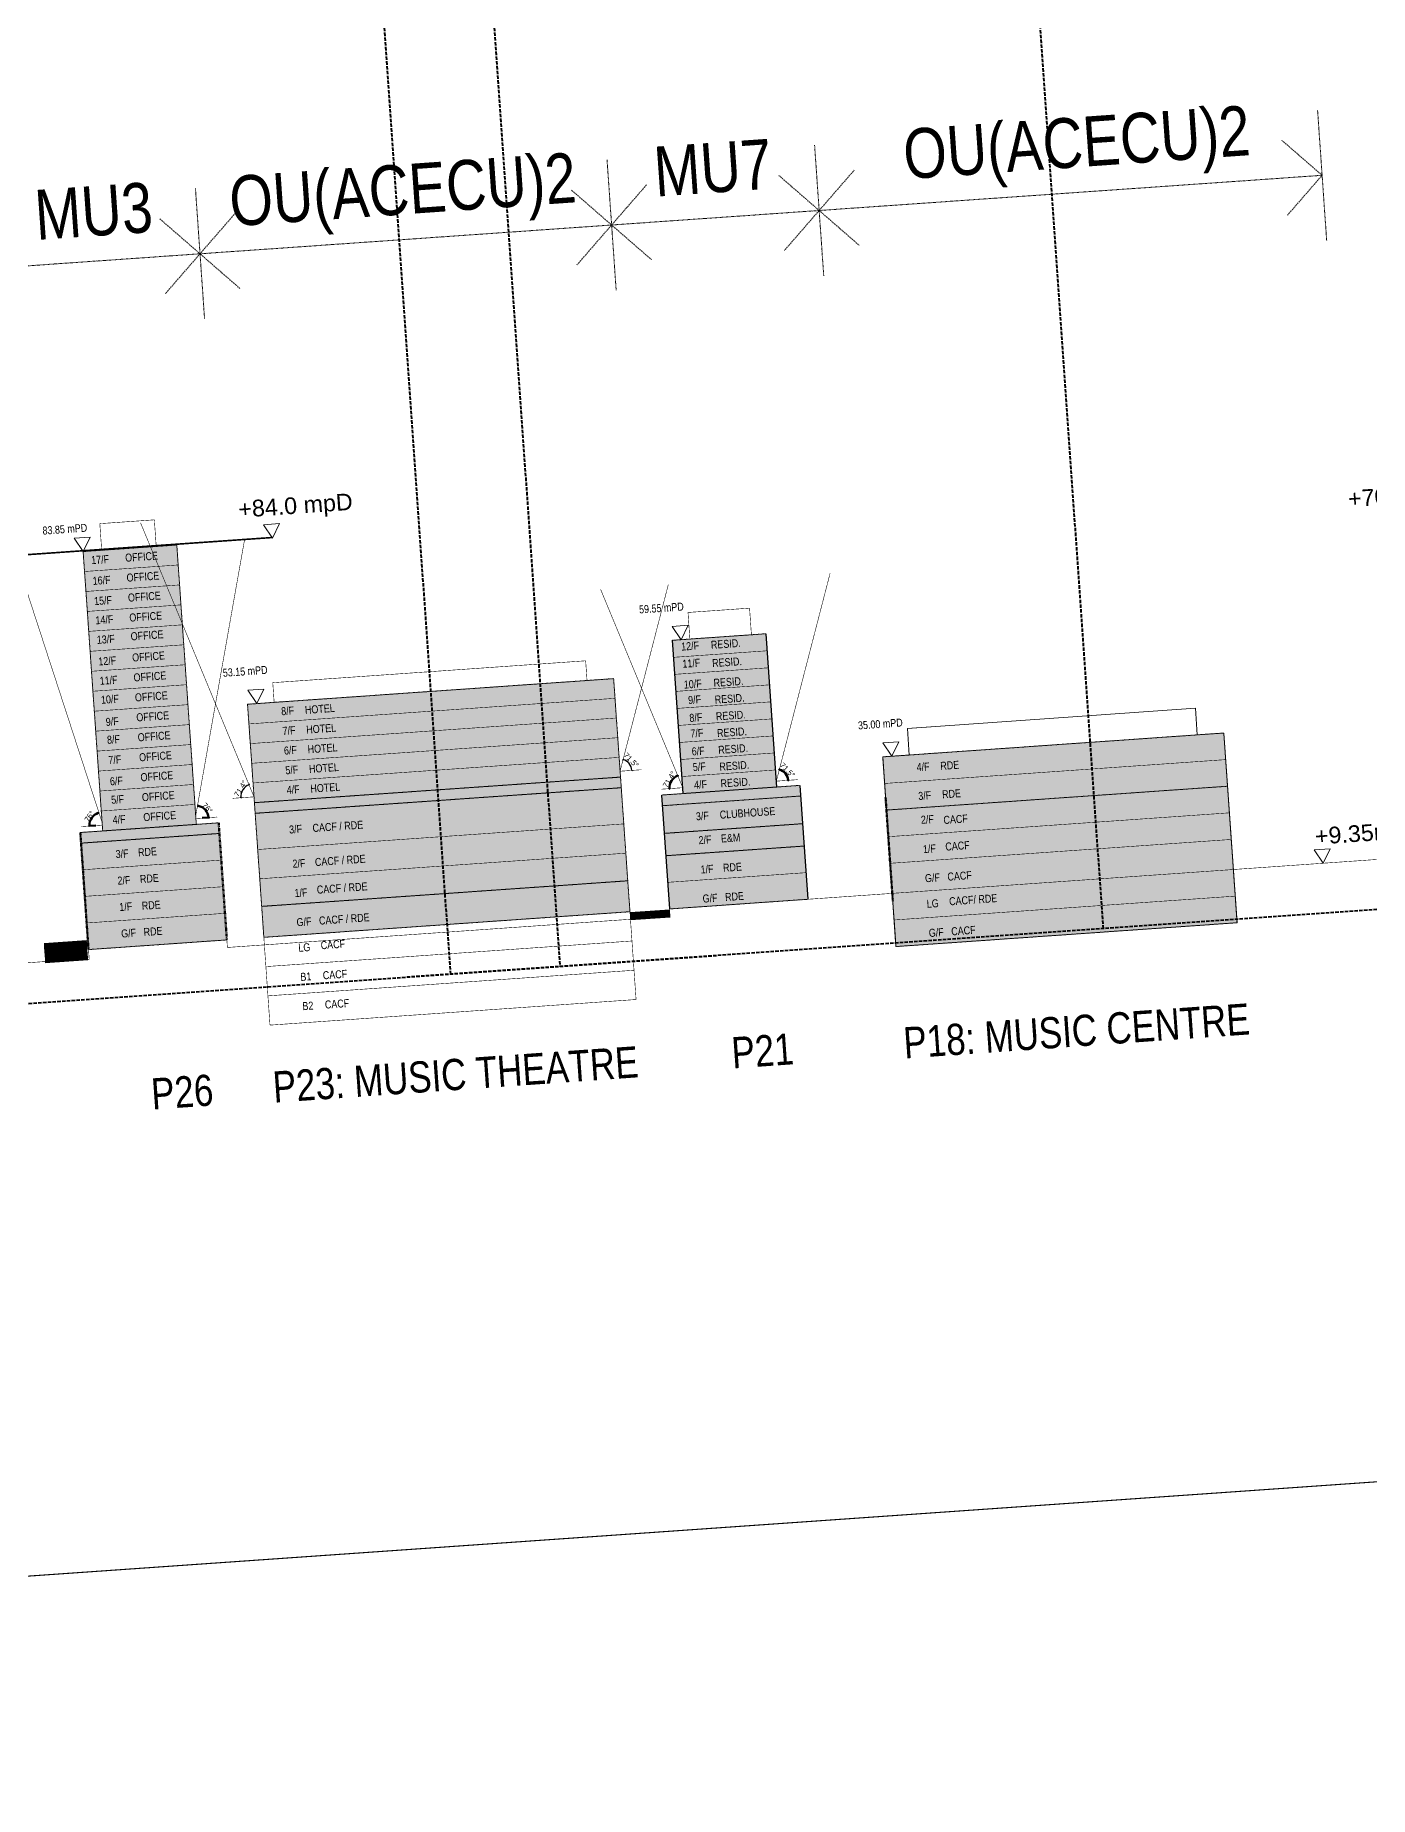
# Model space of a CAD drawing. Header units: metres. Extents: x 833997 to 840297, y 816389 to 819710.
# Drawn here: x 836997.7 to 837247.8, y 818979.8 to 819310.1 of the extents above; entities that cross this region are included whole.
import ezdxf
from ezdxf.enums import TextEntityAlignment as Align

# ---------------------------------------------------------------- set-up
doc = ezdxf.new("R2010")
doc.units = ezdxf.units.M
doc.header["$LTSCALE"] = 30
for name, pattern in [('DGN Style 2', [1.94727e-06, 0, -1.94727e-06]), ('DGN Style 3', [0.999461, 0.713901, -0.28556]), ('HIDDEN', [0.375, 0.25, -0.125])]:
    doc.linetypes.add(name, pattern=pattern)
for name, color, linetype, lineweight in [('A-Anno-Revc', 2, 'Continuous', 30), ('A-XX-s-NN-V00 - A-Z930-G-ColP20', 7, 'Continuous', 0), ('A-XX-s-PP-V00 - A-G22-G-Flor', 7, 'Continuous', 0), ('A-XX-s-PP-V00 - A-Z930-G-ColP20', 7, 'Continuous', 0), ('AR-ELE_AR_2', 2, 'Continuous', 100), ('BD_colour', 1, 'DGN Style 2', 13), ('prescribe window', 1, 'Continuous', 100), ('Railway Reserve', 7, 'Continuous', 0), ('RLP223', 2, 'Continuous', 18)]:
    doc.layers.add(name, color=color, linetype=linetype, lineweight=lineweight)
doc.layers.add('AR-TXT-RM_MI_', color=4, linetype='Continuous')
doc.layers.add('AR-WA-INT_AR_BS_MI_', color=6, linetype='Continuous')
doc.styles.add('2500_2.5mm', font='arial.ttf', dxfattribs={"height": 6.25})
doc.styles.add('RLP-DIM-SIMPLEX', font='swiss.ttf', dxfattribs={"width": 0.8})
doc.styles.get("Standard").update_dxf_attribs({"font": 'arial.ttf', "width": 0.8})
doc.dimstyles.new('RLP-DIM-100-SIMPLEX', dxfattribs={"dimscale": 200, "dimtxt": 30, "dimasz": 1, "dimexe": 1, "dimexo": 1, "dimgap": 0, "dimtad": 1, "dimdec": 0, "dimrnd": 10, "dimdsep": 46, "dimtxsty": 'RLP-DIM-SIMPLEX', "dimblk": 'OBLIQUE', "dimcen": 1, "dimclrd": 1, "dimclre": 1, "dimclrt": 3, "dimadec": 1, "dimazin": 2, "dimtfac": 1, "dimtdec": 0, "dimtix": 1, "dimtmove": 2, "dimatfit": 1, "dimfxl": 1, "dimtolj": 1, "dimtzin": 0, "dimarcsym": 0})
pattern_1 = [(180, (-476680.4, -158824.1), (-1e-14, -375), [])]
pattern_2 = [(45, (-832278433.80023, -816787012.0096), (-0.088388347648318, 0.088388347648318), [])]

# ---------------------------------------------------------------- blocks, each defined once
blk = doc.blocks.new('_Oblique')
at = {"color": 0, "linetype": 'ByBlock', "lineweight": -2}
blk.add_line((0.5, 0.5), (-0.5, -0.5), dxfattribs=at)
blk = doc.blocks.new('*D120')
at = {"layer": 'Defpoints', "color": 0, "transparency": 16777216}
for p in [(832331671, 816285362), (832357069, 816206802), (832354738, 816204980), (832358734, 816204980), (832358734, 816204980)]:
    blk.add_point(p, dxfattribs=at)
at = {"layer": 'prescribe window', "color": 1, "lineweight": -2, "transparency": 16777216}
blk.add_arc((832358734, 816204980), 2468, 108.60718, 180, dxfattribs=at)
at = {"layer": 'prescribe window', "color": 1, "lineweight": -2, "transparency": 16777216, "xscale": 200, "yscale": 200, "zscale": 200}
for p, rotation in [((832357946, 816207318), 18.60717696771905), ((832356266, 816204980), 269.9999999998013)]:
    blk.add_blockref('_Oblique', p, dxfattribs=dict(at, rotation=rotation))
at = {"layer": 'prescribe window', "color": 3, "transparency": 16777216, "insert": (832356323, 816206711), "char_height": 1000, "attachment_point": 5, "rotation": 54.30359, "style": 'RLP-DIM-SIMPLEX'}
blk.add_mtext('\\A1;71.4°', dxfattribs=at)
blk = doc.blocks.new('*D121')
at = {"layer": 'Defpoints', "color": 0, "transparency": 16777216}
for p in [(832389089, 816243131), (832378367, 816205882), (832376333, 816205009), (832376334, 816204980), (832380329, 816204980)]:
    blk.add_point(p, dxfattribs=at)
at = {"layer": 'prescribe window', "color": 1, "lineweight": -2, "transparency": 16777216}
blk.add_arc((832376324, 816204980), 2234, 0, 71.5, dxfattribs=at)
at = {"layer": 'prescribe window', "color": 1, "lineweight": -2, "transparency": 16777216, "xscale": 200, "yscale": 200, "zscale": 200}
for p, rotation in [((832377033, 816207098), 161.5000000010264), ((832378558, 816204980), 270.000000002914)]:
    blk.add_blockref('_Oblique', p, dxfattribs=dict(at, rotation=rotation))
at = {"layer": 'prescribe window', "color": 3, "transparency": 16777216, "insert": (832378554, 816206896), "char_height": 1000, "attachment_point": 5, "rotation": 310.67689, "style": 'RLP-DIM-SIMPLEX'}
blk.add_mtext('\\A1;71.5°', dxfattribs=at)
blk = doc.blocks.new('*D128')
at = {"layer": 'Defpoints', "color": 0, "transparency": 16777216}
for p in [(22800, 27131), (21800, 23131), (21800, 23131), (22800, 23131), (23953, 24149)]:
    blk.add_point(p, dxfattribs=at)
at = {"layer": 'prescribe window', "color": 1, "lineweight": -2, "transparency": 16777216}
blk.add_line((23000, 23131), (24381, 23131), dxfattribs=at)
blk.add_arc((21800, 23131), 2382, 0, 75.96376, dxfattribs=at)
at = {"layer": 'prescribe window', "color": 1, "lineweight": -2, "transparency": 16777216, "xscale": 200, "yscale": 200, "zscale": 200}
for p, rotation in [((22378, 25441), 165.9637565320734), ((24181, 23131), 270.0000000000001)]:
    blk.add_blockref('_Oblique', p, dxfattribs=dict(at, rotation=rotation))
at = {"layer": 'prescribe window', "color": 3, "transparency": 16777216, "insert": (24082, 24912), "char_height": 1000, "attachment_point": 5, "rotation": 307.98188, "style": 'RLP-DIM-SIMPLEX'}
blk.add_mtext('\\A1;76°', dxfattribs=at)
blk = doc.blocks.new('*D129')
at = {"layer": 'Defpoints', "color": 0, "transparency": 16777216}
for p in [(3200, 27131), (2690, 24972), (3200, 23131), (4200, 23131), (4200, 23131)]:
    blk.add_point(p, dxfattribs=at)
at = {"layer": 'prescribe window', "color": 1, "lineweight": -2, "transparency": 16777216}
blk.add_line((3000, 23131), (1618, 23131), dxfattribs=at)
blk.add_arc((4200, 23131), 2382, 104.03624, 180, dxfattribs=at)
at = {"layer": 'prescribe window', "color": 1, "lineweight": -2, "transparency": 16777216, "xscale": 200, "yscale": 200, "zscale": 200}
for p, rotation in [((1818, 23131), 270), ((3622, 25441), 14.03624346792648)]:
    blk.add_blockref('_Oblique', p, dxfattribs=dict(at, rotation=rotation))
at = {"layer": 'prescribe window', "color": 3, "transparency": 16777216, "insert": (1918, 24912), "char_height": 1000, "attachment_point": 5, "rotation": 52.01812, "style": 'RLP-DIM-SIMPLEX'}
blk.add_mtext('\\A1;76°', dxfattribs=at)
blk = doc.blocks.new('P18')
at = {"layer": 'BD_colour'}
for color, points in [(40, [(832460633, 816313935), (832396535, 816313935), (832396535, 816323935), (832460633, 816323935)]), (256, [(832396535, 816288285), (832460633, 816288285), (832460633, 816313935), (832396535, 816313935)])]:
    blk.add_hatch(color=color, dxfattribs=at).paths.add_polyline_path(points)
at = {"layer": 'A-XX-s-NN-V00 - A-Z930-G-ColP20', "color": 240, "linetype": 'Continuous', "lineweight": 0, "flags": 128}
blk.add_lwpolyline([(832396750, 816326533), (832399750, 816326533), (832398250, 816323935), (832396750, 816326533)], close=True, dxfattribs=at)
at = {"layer": 'AR-ELE_AR_2', "color": 220, "linetype": 'HIDDEN', "ltscale": 4}
blk.add_line((832396535, 816296805, 0), (832396535, 816316455, 0), dxfattribs=at)
at = {"layer": 'AR-ELE_AR_2', "color": 220, "linetype": 'HIDDEN', "ltscale": 4, "const_width": 100}
blk.add_lwpolyline([(832401533, 816328935), (832455634, 816328935), (832455634, 816323935), (832401533, 816323935)], close=True, dxfattribs=at)
for points in [[(832396535, 816323935), (832460633, 816323935)], [(832396535, 816288285), (832396535, 816323935)], [(832396535, 816323935), (832404252, 816323935)], [(832396535, 816318935), (832460633, 816318935)], [(832396535, 816313935), (832460633, 816313935)], [(832396535, 816308935), (832460633, 816308935)], [(832396535, 816303935), (832460633, 816303935)], [(832396535, 816298285), (832460488, 816298285)], [(832396535, 816298285), (832460633, 816298285)], [(832396535, 816293285), (832460633, 816293285)], [(832396535, 816288285), (832460633, 816288285)]]:
    blk.add_lwpolyline(points, dxfattribs=at)
at = {"layer": 'BD_colour'}
for points in [[(832460633, 816313935), (832396535, 816313935), (832396535, 816323935), (832460633, 816323935)], [(832396535, 816288285), (832460633, 816288285), (832460633, 816313935), (832396535, 816313935)]]:
    blk.add_lwpolyline(points, close=True, dxfattribs=at)
at = {"layer": 'Railway Reserve', "color": 6}
blk.add_lwpolyline([(832401533, 816328935), (832401533, 816323935), (832396535, 816323935), (832396535, 816288285), (832460633, 816288285), (832460633, 816323935), (832455634, 816323935), (832455634, 816328935)], close=True, dxfattribs=at)
at = {"layer": 'AR-TXT-RM_MI_', "text_generation_flag": 6, "width": 0.8}
for s, p in [('35.00 mPD', (832392323, 816329373)), ('4/F', (832402735, 816320785)), ('RDE', (832407188, 816320725)), ('3/F', (832402670, 816315393)), ('RDE', (832407147, 816315382)), ('2/F', (832402854, 816310902)), ('CACF', (832407069, 816310570)), ('1/F', (832402848, 816305390)), ('CACF', (832407069, 816305570)), ('G/F', (832402854, 816299920)), ('CACF', (832407069, 816299920)), ('LG', (832402848, 816295112)), ('CACF/ RDE', (832407069, 816295293)), ('G/F', (832402854, 816289643)), ('CACF', (832407069, 816289643))]:
    blk.add_text(s, height=1500, rotation=180, dxfattribs=at).set_placement(p)
blk = doc.blocks.new('*D100')
at = {"layer": 'Defpoints', "color": 0, "transparency": 16777216}
for p in [(86441, 95650), (70834, 43801), (68790, 42899), (68800, 42899), (72796, 42899)]:
    blk.add_point(p, dxfattribs=at)
at = {"layer": 'prescribe window', "color": 1, "lineweight": -2, "transparency": 16777216}
blk.add_arc((68790, 42899), 2234, 0, 71.5, dxfattribs=at)
at = {"layer": 'prescribe window', "color": 1, "lineweight": -2, "transparency": 16777216, "xscale": 200, "yscale": 200, "zscale": 200}
for p, rotation in [((69499, 45017), 161.5000000007007), ((71024, 42899), 270)]:
    blk.add_blockref('_Oblique', p, dxfattribs=dict(at, rotation=rotation))
at = {"layer": 'prescribe window', "color": 3, "transparency": 16777216, "insert": (71020, 44815), "char_height": 1000, "attachment_point": 5, "rotation": 310.67689, "style": 'RLP-DIM-SIMPLEX'}
blk.add_mtext('\\A1;71.5°', dxfattribs=at)
blk = doc.blocks.new('*D96')
at = {"layer": 'Defpoints', "color": 0, "transparency": 16777216}
for p in [(-27063, 123281), (-1664, 44722), (-3996, 42899), (0, 42899), (0, 42899)]:
    blk.add_point(p, dxfattribs=at)
at = {"layer": 'prescribe window', "color": 1, "lineweight": -2, "transparency": 16777216}
blk.add_arc((0, 42899), 2468, 108.60718, 180, dxfattribs=at)
at = {"layer": 'prescribe window', "color": 1, "lineweight": -2, "transparency": 16777216, "xscale": 200, "yscale": 200, "zscale": 200}
for p, rotation in [((-2468, 42899), 270.0000000000001), ((-787, 45238), 18.60717696756763)]:
    blk.add_blockref('_Oblique', p, dxfattribs=dict(at, rotation=rotation))
at = {"layer": 'prescribe window', "color": 3, "transparency": 16777216, "insert": (-2410, 44631), "char_height": 1000, "attachment_point": 5, "rotation": 54.30359, "style": 'RLP-DIM-SIMPLEX'}
blk.add_mtext('\\A1;71.4°', dxfattribs=at)
blk = doc.blocks.new('p21')
at = {"layer": 'BD_colour'}
for color, points in [(5, [(832358733.8, 816232680.4), (832376333.4, 816232680.4), (832376333.4, 816203880.8), (832358733.8, 816203880.8)]), (250, [(832380683.2, 816203880.8), (832354683.2, 816203880.8), (832354683.2, 816201880.3), (832380683.2, 816201880.3)]), (247, [(832354683.5, 816201880.3), (832380683.3, 816201880.3), (832380683.3, 816196680.8), (832354683.5, 816196680.8)]), (252, [(832354683.5, 816196680.8), (832380683.4, 816196680.8), (832380683.4, 816192480.8), (832354683.5, 816192480.8)]), (40, [(832354683.5, 816192480.3), (832380683.6, 816192480.3), (832380683.6, 816182480.8), (832354683.5, 816182480.8)])]:
    blk.add_hatch(color=color, dxfattribs=at).paths.add_polyline_path(points)
at = {"layer": 'A-Anno-Revc', "color": 6}
for points in [[(832358733.7, 816203880.4), (832358734, 816232680.4)], [(832376333.4, 816203880.8), (832376333.9, 816232680.9)], [(832354683.5, 816203880.8), (832354683.5, 816182480.8)], [(832380683.2, 816203880.8), (832380683.2, 816182480.8)]]:
    blk.add_lwpolyline(points, dxfattribs=at)
at = {"layer": 'A-XX-s-NN-V00 - A-Z930-G-ColP20', "color": 240, "linetype": 'Continuous', "lineweight": 0, "flags": 128}
blk.add_lwpolyline([(832358865, 816235278.5), (832361865, 816235278.5), (832360365, 816232680.4), (832358865, 816235278.5)], close=True, dxfattribs=at)
at = {"layer": 'AR-ELE_AR_2', "color": 220, "linetype": 'HIDDEN', "ltscale": 4, "const_width": 100}
blk.add_lwpolyline([(832362008.5, 816232680.6), (832362008.5, 816237680.6), (832373575.5, 816237680.9), (832373575.5, 816232680.9)], close=True, dxfattribs=at)
for points in [[(832358733.6, 816232680.4), (832376333.4, 816232680.9)], [(832358733.8, 816232680.4), (832376333.7, 816232680.9)], [(832358733.6, 816229480.4), (832376333.4, 816229480.9)], [(832358733.6, 816226280.4), (832376333.4, 816226280.9)], [(832358733.6, 816223080.4), (832376333.4, 816223080.9)], [(832358733.6, 816219880.4), (832376333.4, 816219880.9)], [(832358733.6, 816216680.4), (832376333.4, 816216680.9)], [(832358733.6, 816213480.4), (832376333.4, 816213480.9)], [(832358733.6, 816210280.4), (832376333.4, 816210280.9)], [(832358733.6, 816207080.4), (832376333.4, 816207080.9)], [(832354683.2, 816203880.3), (832380683.2, 816203880.8)], [(832354683.2, 816201880.3), (832380683.2, 816201880.8)], [(832354683.3, 816196680.3), (832380683.3, 816196680.8)], [(832354683.4, 816192480.3), (832380683.4, 816192480.8)], [(832354683.5, 816187480.3), (832380683.5, 816187480.8)], [(832354683.6, 816182480.3), (832380683.6, 816182480.8)]]:
    blk.add_lwpolyline(points, dxfattribs=at)
at = {"layer": 'BD_colour'}
for points in [[(832358733.8, 816232680.4), (832376333.4, 816232680.4), (832376333.4, 816203880.8), (832358733.8, 816203880.8)], [(832380683.2, 816203880.8), (832354683.2, 816203880.8), (832354683.2, 816201880.3), (832380683.2, 816201880.3)], [(832354683.5, 816201880.3), (832380683.3, 816201880.3), (832380683.3, 816196680.8), (832354683.5, 816196680.8)], [(832354683.5, 816196680.8), (832380683.4, 816196680.8), (832380683.4, 816192480.8), (832354683.5, 816192480.8)], [(832354683.5, 816192480.3), (832380683.6, 816192480.3), (832380683.6, 816182480.8), (832354683.5, 816182480.8)]]:
    blk.add_lwpolyline(points, close=True, dxfattribs=at)
at = {"layer": 'prescribe window', "color": 9, "linetype": 'HIDDEN', "ltscale": 10, "const_width": 100}
for points in [[(832358733.6, 816204979.5), (832345968.3, 816243130.9)], [(832376333.4, 816205008.6), (832389089, 816243130.9)], [(832358734.2, 816204979.5), (832354738.5, 816204979.5)], [(832376333.6, 816204979.5), (832380329.3, 816204979.5)]]:
    blk.add_lwpolyline(points, dxfattribs=at)
at = {"layer": 'AR-TXT-RM_MI_', "text_generation_flag": 6, "width": 0.8}
for s, p in [('59.55 mPD', (832352892.1, 816238118.7)), ('12/F', (832360282.3, 816230622.3)), ('11/F', (832360282.3, 816227400.8)), ('RESID.', (832365863.3, 816230561.7)), ('RESID.', (832365863.3, 816227130.8)), ('10/F', (832360282.3, 816223479.5)), ('RESID.', (832365863.3, 816223419)), ('9/F', (832360883.4, 816220539)), ('RESID.', (832365863.3, 816220269)), ('8/F', (832360883.4, 816217179.5)), ('7/F', (832360872.8, 816214239)), ('RESID.', (832365863.3, 816217119)), ('6/F', (832360883.4, 816210879.5)), ('RESID.', (832365863.3, 816213969)), ('5/F', (832360883.4, 816207939)), ('RESID.', (832365863.3, 816210819)), ('RESID.', (832365863.3, 816207669)), ('4/F', (832360883.4, 816204579.5)), ('RESID.', (832365858.1, 816204519)), ('3/F', (832360817.8, 816198687.2)), ('CLUBHOUSE', (832365294.6, 816198676.6)), ('2/F', (832361001.6, 816194196.8)), ('E&M', (832365217.5, 816194214.7)), ('1/F', (832360996.3, 816188684)), ('RDE', (832365217.5, 816188714.7)), ('G/F', (832361001.7, 816183214.7)), ('RDE', (832365217.5, 816183214.7))]:
    blk.add_text(s, height=1500, rotation=180, dxfattribs=at).set_placement(p)
at = {"layer": 'prescribe window'}
dim = blk.add_angular_dim_2l(base=(832357069.3, 816206801.8), line1=((832358733.6, 816204979.5), (832354737.9, 816204979.5)), line2=((832358733.6, 816204979.5), (832331670.8, 816285361.5)), dimstyle='RLP-DIM-100-SIMPLEX', override={"dimtxt": 5}, dxfattribs=at)
dim.commit()
dim.dimension.update_dxf_attribs({"geometry": '*D120', "text_midpoint": (832356323.3, 816206711.3)})
dim = blk.add_angular_dim_2l(base=(832378367.2, 816205882.2), line1=((832376333.6, 816204979.5), (832380329.3, 816204979.5)), line2=((832376333.4, 816205008.6), (832389089, 816243130.9)), dimstyle='RLP-DIM-100-SIMPLEX', override={"dimtxt": 5}, dxfattribs=at)
dim.commit()
dim.dimension.update_dxf_attribs({"geometry": '*D121', "text_midpoint": (832378553.8, 816206896.2), "dimtype": 130})
blk = doc.blocks.new('p26')
at = {"layer": 'BD_colour'}
for color, points in [(2, [(4199.8, 74500.6), (21799.9, 74500.6), (21799.9, 22000.5), (4199.8, 22000.5)]), (40, [(-0.3, 20000.5), (26000.7, 20000.5), (26000.7, 1), (-0.3, 1)]), (250, [(0.1, 22000.5), (26000.4, 22000.5), (26000.4, 20001), (0.1, 20001)])]:
    blk.add_hatch(color=color, dxfattribs=at).paths.add_polyline_path(points)
at = {"layer": 'A-XX-s-NN-V00 - A-Z930-G-ColP20', "color": 240, "linetype": 'Continuous', "lineweight": 0, "flags": 128}
blk.add_lwpolyline([(2699.8, 77098.6), (5699.8, 77098.6), (4199.8, 74500.6), (2699.8, 77098.6)], close=True, dxfattribs=at)
at = {"layer": 'AR-ELE_AR_2', "color": 220, "linetype": 'HIDDEN', "ltscale": 4}
for p, q in [((0.1, 22000.5), (-0.1, 0.5)), ((26000.1, 22001), (26000.2, 1))]:
    blk.add_line(p, q, dxfattribs=at)
at = {"layer": 'AR-ELE_AR_2', "color": 220, "linetype": 'HIDDEN', "ltscale": 4, "const_width": 100}
blk.add_lwpolyline([(7686.5, 74500.6), (7686.5, 79500.6), (17933.7, 79501), (17933.7, 74501)], close=True, dxfattribs=at)
for points in [[(4199.9, 22000.6), (4199.8, 74500.6)], [(4199.9, 74500.6), (21799.9, 74500.9)], [(4199.9, 74500.6), (21799.9, 74500.9)], [(21799.9, 22000.9), (21799.8, 74500.9)], [(4199.9, 70750.6), (21799.9, 70750.9)], [(4199.9, 67000.6), (21799.9, 67000.9)], [(4199.9, 63250.6), (21799.9, 63250.9)], [(4199.9, 59500.6), (21799.9, 59500.9)], [(4199.9, 55750.6), (21799.9, 55750.9)], [(4199.9, 52000.6), (21799.9, 52000.9)], [(4199.9, 48250.6), (21799.9, 48250.9)], [(4199.9, 44500.6), (21799.9, 44500.9)], [(4199.9, 40750.6), (21799.9, 40750.9)], [(4199.9, 37000.6), (21799.9, 37000.9)], [(4199.9, 33250.6), (21799.9, 33250.9)], [(4199.9, 29500.6), (21799.9, 29500.9)], [(4199.9, 25750.6), (21799.9, 25750.9)], [(-0.3, 22000.5), (26000.4, 22001)], [(-0.3, 20000.5), (26000.4, 20001)], [(-0.2, 15000.5), (26000.5, 15001)], [(-0.2, 10000.5), (26000.5, 10001)], [(-0.1, 5000.5), (26000.6, 5001)], [(0, 0.5), (26000.7, 1)]]:
    blk.add_lwpolyline(points, dxfattribs=at)
at = {"layer": 'BD_colour'}
for points in [[(4199.8, 74500.6), (21799.9, 74500.6), (21799.9, 22000.5), (4199.8, 22000.5)], [(-0.3, 20000.5), (26000.7, 20000.5), (26000.7, 1), (-0.3, 1)], [(0.1, 22000.5), (26000.4, 22000.5), (26000.4, 20001), (0.1, 20001)]]:
    blk.add_lwpolyline(points, close=True, dxfattribs=at)
at = {"layer": 'prescribe window', "color": 9, "linetype": 'HIDDEN', "ltscale": 10, "const_width": 100}
for points in [[(4200, 23630.2), (-8555.1, 74650.6)], [(21800, 23630.2), (34555.1, 74650.6)], [(4199.9, 23100.9), (204.2, 23100.9)], [(21799.9, 23100.9), (25795.6, 23100.9)]]:
    blk.add_lwpolyline(points, dxfattribs=at)
at = {"layer": 'AR-TXT-RM_MI_', "text_generation_flag": 6, "width": 0.8}
for s, p in [('83.85 mPD', (-3123.2, 78181.4)), ('17/F', (5598.6, 72025.8)), ('OFFICE', (11980.1, 72025.8)), ('16/F', (5598.6, 68122.5)), ('OFFICE', (11980.1, 68275.8)), ('OFFICE', (11980.1, 64525.8)), ('15/F', (5598.6, 64323.7)), ('14/F', (5598.6, 60718.7)), ('OFFICE', (11980.1, 60775.8)), ('13/F', (5598.6, 57038.1)), ('OFFICE', (11980.1, 57249.7)), ('12/F', (5598.6, 52984.9)), ('OFFICE', (11980.1, 53275.8)), ('11/F', (5598.6, 49350.6)), ('OFFICE', (11980.1, 49525.8)), ('10/F', (5598.6, 45773.2)), ('OFFICE', (11980.1, 45775.8)), ('9/F', (6199.7, 41574.9)), ('OFFICE', (11980, 42025.8)), ('8/F', (6199.7, 38215.5)), ('OFFICE', (11980, 38275.8)), ('7/F', (6189.1, 34420.8)), ('OFFICE', (11980.1, 34525.8)), ('6/F', (6199.7, 30413.4)), ('OFFICE', (11980.1, 30775.8)), ('5/F', (6199.7, 26954.6)), ('OFFICE', (11980.1, 27025.8)), ('4/F', (6199.7, 23174)), ('OFFICE', (11980.1, 23275.8)), ('3/F', (6318.1, 16740.7)), ('RDE', (10534, 16758.6)), ('2/F', (6318.1, 11740.7)), ('RDE', (10534, 11758.6)), ('1/F', (6312.8, 6792.3)), ('RDE', (10534, 6734.8)), ('G/F', (6318.1, 1806.5)), ('RDE', (10534, 1806.5))]:
    blk.add_text(s, height=1500, rotation=180, dxfattribs=at).set_placement(p)
at = {"layer": 'prescribe window'}
for base, line1, line2, picture, middle in [((2689.6, 24972), ((4199.9, 23130.6), (3199.9, 23130.6)), ((4199.9, 23130.6), (3199.9, 27130.6)), '*D129', (1917.6, 24912.5)), ((23952.6, 24149.1), ((21799.9, 23130.6), (22799.9, 23130.6)), ((21799.9, 23130.6), (22799.9, 27130.6)), '*D128', (24082.1, 24912.5))]:
    dim = blk.add_angular_dim_2l(base=base, line1=line1, line2=line2, dimstyle='RLP-DIM-100-SIMPLEX', override={"dimtxt": 5}, dxfattribs=at)
    dim.commit()
    dim.dimension.update_dxf_attribs({"geometry": picture, "text_midpoint": middle})
blk = doc.blocks.new('P23_section')
at = {"layer": 'BD_colour'}
h = blk.add_hatch(dxfattribs=at)
h.set_pattern_fill('ANSI31', color=31, style=0)
h.set_pattern_definition([(45, (-832278433.80023, -816786512.0096), (-0.088388347648318, 0.088388347648318), [])])
h.paths.add_polyline_path([(0, 60300), (68800, 60300), (68800, 41800), (0, 41800)])
h = blk.add_hatch(dxfattribs=at)
h.set_pattern_fill('ANSI31', color=250, style=0)
h.set_pattern_definition(pattern_2)
h.paths.add_polyline_path([(0, 41800), (68800, 41800), (68800, 39800), (0, 39800)])
h = blk.add_hatch(dxfattribs=at)
h.set_pattern_fill('ANSI31', color=1, style=0)
h.set_pattern_definition(pattern_2)
h.paths.add_polyline_path([(0, 39800), (68800, 39800), (68800, 22310), (0, 22310)])
h = blk.add_hatch(dxfattribs=at)
h.set_pattern_fill('ANSI31', color=1, style=0)
h.set_pattern_definition(pattern_2)
h.paths.add_polyline_path([(0, 22310), (68800, 22310), (68800, 16500), (0, 16500)])
at = {"layer": 'A-XX-s-NN-V00 - A-Z930-G-ColP20', "color": 240, "linetype": 'Continuous', "lineweight": 0, "flags": 128}
blk.add_lwpolyline([(216.1, 62898.1), (3216.1, 62898.1), (1716.1, 60300.1), (216.1, 62898.1)], close=True, dxfattribs=at)
at = {"layer": 'AR-ELE_AR_2', "color": 220, "linetype": 'HIDDEN', "ltscale": 4, "const_width": 100}
for points in [[(63800, 64000), (5000, 64000), (5000, 60300)], [(63800, 60300), (63800, 64000)], [(0, 60300), (0, 0)], [(68800, 60300), (0, 60300)], [(68800, 60300), (0, 60300)], [(68800, 60300), (68800, 0)], [(68800, 56600), (0, 56600)], [(68800, 52900), (0, 52900)], [(68800, 49200), (0, 49200)], [(68800, 45500), (0, 45500)], [(68800, 41800), (0, 41800)], [(68800, 39800), (0, 39800)], [(68800, 33000), (0, 33000)], [(68800, 27500), (0, 27500)], [(68800, 22310), (0, 22310)], [(68800, 16500), (0, 16500)], [(68800, 11000), (0, 11000)], [(68800, 5500), (0, 5500)], [(68800, 0), (0, 0)]]:
    blk.add_lwpolyline(points, dxfattribs=at)
at = {"layer": 'BD_colour'}
for points in [[(0, 60300), (68800, 60300), (68800, 41800), (0, 41800)], [(0, 41800), (68800, 41800), (68800, 39800), (0, 39800)], [(0, 39800), (68800, 39800), (68800, 22310), (0, 22310)], [(0, 22310), (68800, 22310), (68800, 16500), (0, 16500)]]:
    blk.add_lwpolyline(points, close=True, dxfattribs=at)
at = {"layer": 'prescribe window', "color": 9, "linetype": 'HIDDEN', "ltscale": 10, "const_width": 100}
for points in [[(0, 42899.2), (-17650.2, 95650)], [(68790.2, 42898.7), (80250.6, 77150)], [(0.6, 42899.2), (-3995.1, 42899.2)], [(68800.2, 42898.7), (72795.8, 42898.7)]]:
    blk.add_lwpolyline(points, dxfattribs=at)
at = {"layer": 'AR-TXT-RM_MI_', "text_generation_flag": 6, "width": 0.8}
for s, p in [('53.15 mPD', (-4210.3, 65738.3)), ('8/F', (6199.9, 57786.3)), ('HOTEL', (10652.4, 57725.8)), ('7/F', (6199.9, 54086.3)), ('HOTEL', (10652.4, 54025.8)), ('6/F', (6199.9, 50386.3)), ('HOTEL', (10652.4, 50325.8)), ('5/F', (6199.9, 46686.3)), ('HOTEL', (10652.4, 46625.8)), ('4/F', (6199.9, 42986.3)), ('HOTEL', (10652.4, 42925.8)), ('3/F', (6134.4, 35561.6)), ('CACF / RDE', (10534.1, 35538.2)), ('2/F', (6318.2, 29117.8)), ('CACF / RDE', (10534.1, 29135.7)), ('1/F', (6312.9, 23605)), ('CACF / RDE', (10534.1, 23945.7)), ('G/F', (6318.2, 18135.7)), ('CACF / RDE', (10534.1, 18135.7)), ('LG', (6312.9, 13327.3)), ('CACF', (10534.1, 13508)), ('B1', (6318.2, 7858)), ('CACF', (10534.1, 7858)), ('B2', (6318.2, 2358)), ('CACF', (10534.1, 2358))]:
    blk.add_text(s, height=1500, rotation=180, dxfattribs=at).set_placement(p)
at = {"layer": 'prescribe window'}
dim = blk.add_angular_dim_2l(base=(-1664.3, 44721.5), line1=((0, 42899.2), (-3995.7, 42899.2)), line2=((0, 42899.2), (-27062.8, 123281.3)), dimstyle='RLP-DIM-100-SIMPLEX', override={"dimtxt": 5}, dxfattribs=at)
dim.commit()
dim.dimension.update_dxf_attribs({"geometry": '*D96', "text_midpoint": (-2410.3, 44631)})
dim = blk.add_angular_dim_2l(base=(70833.7, 43801.4), line1=((68800.2, 42898.7), (72795.8, 42898.7)), line2=((68790.2, 42898.7), (80250.6, 77150)), dimstyle='RLP-DIM-100-SIMPLEX', override={"dimtxt": 5}, dxfattribs=at)
dim.commit()
dim.dimension.update_dxf_attribs({"geometry": '*D100', "text_midpoint": (71020.4, 44815.4), "dimtype": 130})
blk = doc.blocks.new('A$C6BBC011B')
at = {"layer": 'RLP223', "lineweight": 50}
h = blk.add_hatch(dxfattribs=at)
h.set_pattern_fill('ANSI31', color=8, scale=3000, angle=495, style=0)
h.set_pattern_definition(pattern_1)
h.paths.add_polyline_path([(-636530, 118208), (-636530, 114488), (-628530, 114488), (-628530, 118208)])
h = blk.add_hatch(dxfattribs=at)
h.set_pattern_fill('ANSI31', color=8, scale=3000, angle=495, style=0)
h.set_pattern_definition(pattern_1)
h.paths.add_polyline_path([(-526530, 114898), (-519080, 114898), (-519080, 116318), (-526530, 116318)])
at = {"layer": 'A-XX-s-NN-V00 - A-Z930-G-ColP20', "color": 220, "linetype": 'Continuous', "lineweight": 0, "flags": 128}
blk.add_lwpolyline([(-589983, 193466), (-586983, 193466), (-588483, 190868), (-589983, 193466)], close=True, dxfattribs=at)
at = {"layer": 'A-XX-s-NN-V00 - A-Z930-G-ColP20', "color": 240, "linetype": 'Continuous', "lineweight": 0, "flags": 128}
blk.add_lwpolyline([(-397759, 118916), (-394759, 118916), (-396259, 116318), (-397759, 118916)], close=True, dxfattribs=at)
at = {"layer": 'A-XX-s-PP-V00 - A-Z930-G-ColP20', "color": 6, "linetype": 'DGN Style 3', "lineweight": 40, "ltscale": 30, "flags": 128}
for points in [[(-560872, 106968), (-560872, 347968), (-691989, 347968), (-691989, 106968)], [(-438215, 106968), (-438215, 328968), (-540355, 328968), (-540355, 106968)]]:
    blk.add_lwpolyline(points, dxfattribs=at)
at = {"layer": 'A-XX-s-PP-V00 - A-Z930-G-ColP20', "color": 220, "linetype": 'DGN Style 3', "lineweight": 40, "ltscale": 10, "const_width": 300, "flags": 128}
blk.add_lwpolyline([(-588425, 190968), (-773052, 190968)], dxfattribs=at)
at = {"layer": 'A-XX-s-PP-V00 - A-Z930-G-ColP20', "color": 2, "linetype": 'DGN Style 3', "lineweight": 40, "ltscale": 30, "flags": 128}
blk.add_lwpolyline([(0, 106968), (-1241324, 106968)], dxfattribs=at)
at = {"layer": 'BD_colour'}
for points in [[(-598329, 232716), (-598329, 257217)], [(-520978, 232716), (-520978, 257217)], [(-481974, 232716), (-481974, 257217)], [(-387453, 232716), (-387453, 257217)], [(-605400, 252038), (-598329, 244967), (-605400, 237896)], [(-591258, 252038), (-598329, 244967), (-591258, 237896)], [(-528049, 252038), (-520978, 244967), (-528049, 237896)], [(-513907, 252038), (-520978, 244967), (-513907, 237896)], [(-489045, 252038), (-481974, 244967), (-489045, 237896)], [(-474903, 252038), (-481974, 244967), (-474903, 237896)], [(-394524, 252038), (-387453, 244967), (-394524, 237896)], [(-637333, 244967), (-598329, 244967)], [(-520978, 244967), (-598329, 244967)], [(-520978, 244967), (-481974, 244967)], [(-387453, 244967), (-481974, 244967)]]:
    blk.add_lwpolyline(points, dxfattribs=at)
at = {"layer": 'Defpoints', "color": 2}
blk.add_lwpolyline([(-1241324, 0), (0, 0), (0, 594000), (-1241324, 594000)], close=True, dxfattribs=at)
at = {"layer": 'Defpoints', "color": 250}
blk.add_lwpolyline([(-946451, 0), (-106451, 0), (-106451, 594000), (-946451, 594000)], close=True, dxfattribs=at)
at = {"layer": 'RLP223', "color": 6, "lineweight": 50, "const_width": 100}
for points in [[(-720630, 114488), (-720630, 114648), (-636530, 114648), (-636530, 114488), (-628282, 114488), (-628282, 116318)], [(-519082, 116317), (-519082, 114898), (-602282, 114898), (-602281, 116318), (-628282, 116317)], [(0, 116318), (-413278, 116318), (-413278, 116318), (-477230, 116318), (-477230, 116318), (-519082, 116318)]]:
    blk.add_lwpolyline(points, dxfattribs=at)
at = {"layer": 'AR-ELE_AR_2'}
for name, p in [('p21', (-832873766, -816066163)), ('p26', (-628282, 116317))]:
    blk.add_blockref(name, p, dxfattribs=at)
at = {"layer": 'AR-WA-INT_AR_BS_MI_'}
blk.add_blockref('P23_section', (-595332, 99818), dxfattribs=at)
at = {"layer": 'Railway Reserve', "color": 6}
blk.add_blockref('P18', (-832873766, -816181967), dxfattribs=at)
at = {"layer": 'A-XX-s-PP-V00 - A-G22-G-Flor', "color": 1, "linetype": 'Continuous', "lineweight": 0, "style": '2500_2.5mm'}
blk.add_text('+9.35mpD', height=3125, dxfattribs=at).set_placement((-397440, 123012), align=Align.TOP_LEFT)
at = {"layer": 'AR-ELE_AR_2', "color": 220, "linetype": 'HIDDEN', "ltscale": 4, "style": '2500_2.5mm'}
for s, p in [('+84.0 mpD', (-594510, 198233)), ('+70mpD', (-386839, 185681))]:
    blk.add_text(s, height=3125, dxfattribs=at).set_placement(p, align=Align.TOP_LEFT)
at = {"layer": 'AR-TXT-RM_MI_', "color": 1, "width": 0.8}
for s, height, p in [('MU3', 9360, (-628707, 249683)), ('OU(ACECU)2', 9360, (-592128, 249683)), ('MU7', 9360, (-512352, 249683)), ('OU(ACECU)2', 9360, (-465482, 249683)), ('P26', 5850, (-618436, 85552)), ('P21', 5850, (-509363, 85654))]:
    blk.add_text(s, height=height, dxfattribs=at).set_placement(p)
at = {"layer": 'AR-TXT-RM_MI_', "width": 0.8}
for s, p in [('P23: MUSIC THEATRE', (-595598, 85246)), ('P18: MUSIC CENTRE', (-477085, 85269))]:
    blk.add_text(s, height=5850, dxfattribs=at).set_placement(p)

msp = doc.modelspace()

# ---------------------------------------------------------------- block references
at = {"layer": 'Defpoints', "xscale": 0.001, "yscale": 0.001, "zscale": 0.001, "rotation": 4.000303780547992}
msp.add_blockref('A$C6BBC011B', (837642.51, 819066.45), dxfattribs=at)

doc.saveas('drawing.dxf')
